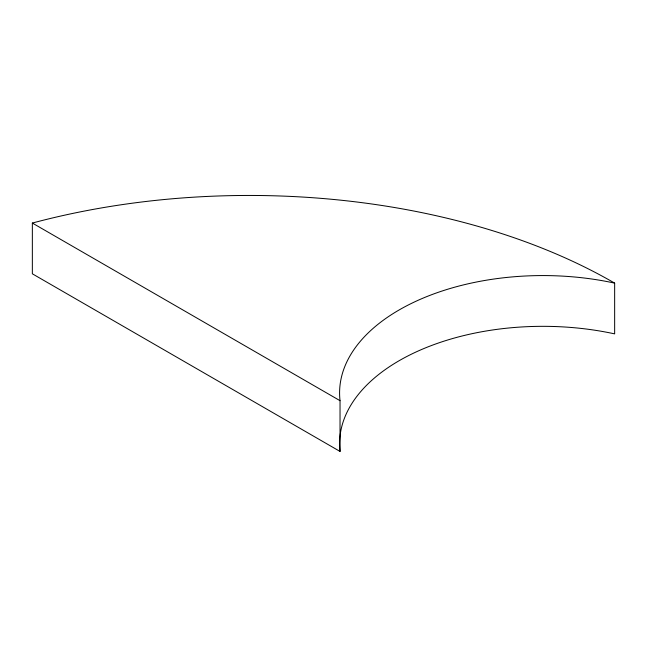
<?xml version="1.0" encoding="UTF-8"?>
<svg xmlns="http://www.w3.org/2000/svg" width="647" height="647" viewBox="0 0 647 647"><rect width="100%" height="100%" fill="white"/><g stroke="black" fill="none" stroke-linecap="round" stroke-linejoin="round"><path stroke-width="0.97" d="M32.35 223.053L340.031 400.687A203.32 117.382 0 0 1 614.65 283.119L614.65 333.876A203.32 117.382 0 0 0 340.031 451.444L32.35 273.802L32.35 223.053A515.699 297.733 0 0 1 614.65 283.119M340.031 400.687L340.031 451.444"/></g></svg>
